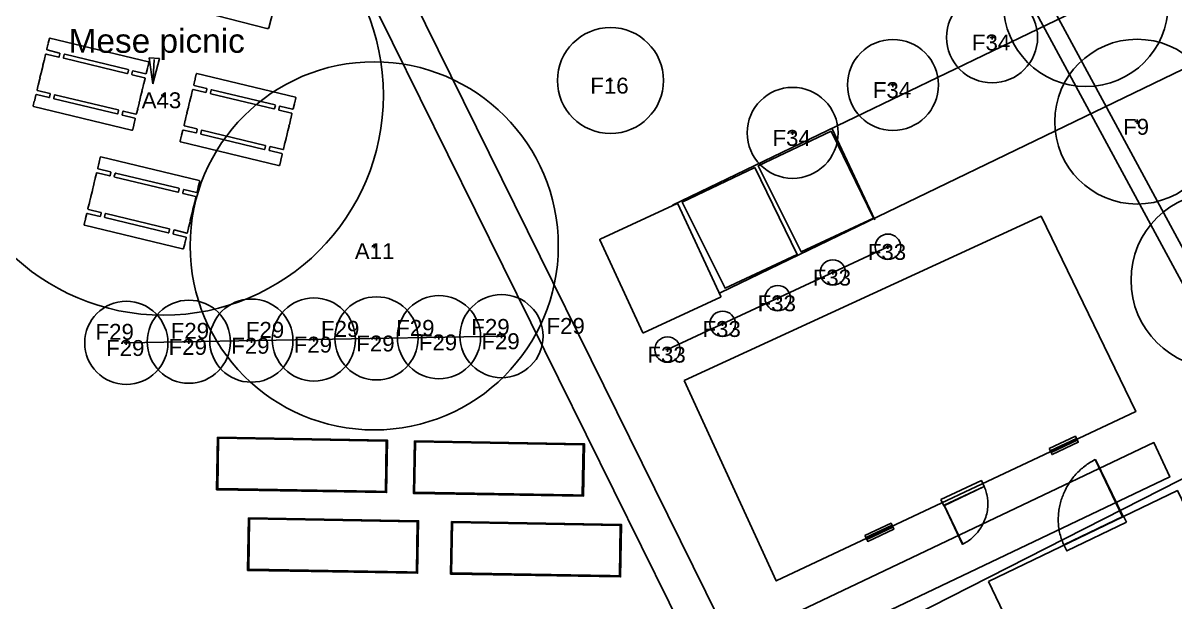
# Model space of a CAD drawing. Header units: millimetres. Extents: x 0 to 135, y -17 to 120.
# Drawn here: x 68.67 to 96.12, y 52.82 to 66.62 of the extents above; entities that cross this region are included whole.
import ezdxf

# ---------------------------------------------------------------- set-up
doc = ezdxf.new("R2010")
doc.units = ezdxf.units.MM
for name, color, linetype in [('Accessory', 7, 'Continuous'), ('Door', 7, 'Continuous'), ('Edging', 7, 'Continuous'), ('Extrusion', 7, 'Continuous'), ('Fence', 7, 'Continuous'), ('House', 7, 'Continuous'), ('Label', 7, 'Continuous'), ('Path', 7, 'Continuous'), ('Plan View', 7, 'Continuous'), ('Plant', 7, 'Continuous'), ('Plant Row', 7, 'Continuous'), ('Region', 7, 'Continuous'), ('Sprinkler Line', 7, 'Continuous'), ('Window', 7, 'Continuous')]:
    doc.layers.add(name, color=color, linetype=linetype)
picture_1 = doc.add_image_def('image1.jpg', size_in_pixel=(8192, 8192))

# ---------------------------------------------------------------- blocks, each defined once
blk = doc.blocks.new('1')
at = {"flags": 1}
for tag in ['Export Name', 'Export Layer']:
    blk.add_attdef(tag, (0, 0), '', height=0.0254, dxfattribs=at)
at = {"layer": 'Plan View'}
image = blk.add_image(picture_1, insert=(0, 0), size_in_units=(120, 120), dxfattribs=dict(at, fade=50))
image.dxf.flags = 7
blk = doc.blocks.new('7')
at = {"layer": 'Path'}
blk.add_lwpolyline([(85.845, 49.147), (84.746, 51.449), (95.614, 56.619), (95.991, 55.802), (85.951, 51.014), (86.658, 49.535)], close=True, dxfattribs=at)
at = {"flags": 1}
for tag in ['Export Name', 'Export Layer']:
    blk.add_attdef(tag, (0, 0), '', height=0.0254, dxfattribs=at)
blk = doc.blocks.new('8')
at = {"layer": 'Path'}
blk.add_lwpolyline([(84.722, 51.474), (76.816, 67.495), (77.648, 67.837), (85.554, 51.816)], close=True, dxfattribs=at)
at = {"flags": 1}
for tag in ['Export Name', 'Export Layer']:
    blk.add_attdef(tag, (0, 0), '', height=0.0254, dxfattribs=at)
blk = doc.blocks.new('14')
at = {"layer": 'Region'}
blk.add_lwpolyline([(86.11, 63.177), (87.119, 61.103), (85.398, 60.299), (84.376, 62.354)], close=True, dxfattribs=at)
at = {"flags": 1}
for tag in ['Export Name', 'Export Layer']:
    blk.add_attdef(tag, (0, 0), '', height=0.0254, dxfattribs=at)
blk = doc.blocks.new('15')
at = {"layer": 'Region'}
blk.add_lwpolyline([(87.922, 64.043), (88.931, 61.969), (87.21, 61.164), (86.187, 63.22)], close=True, dxfattribs=at)
at = {"flags": 1}
for tag in ['Export Name', 'Export Layer']:
    blk.add_attdef(tag, (0, 0), '', height=0.0254, dxfattribs=at)
blk = doc.blocks.new('35')
at = {"layer": 'House'}
blk.add_lwpolyline([(91.67, 53.313), (96.175, 55.477), (97.691, 52.323), (93.185, 50.158)], close=True, dxfattribs=at)
at = {"flags": 1}
for tag in ['Export Name', 'Export Layer']:
    blk.add_attdef(tag, (0, 0), '', height=0.0254, dxfattribs=at)
blk = doc.blocks.new('48')
at = {"layer": 'House'}
blk.add_lwpolyline([(84.423, 58.098), (92.925, 62.013), (95.182, 57.36), (86.618, 53.323)], close=True, dxfattribs=at)
at = {"flags": 1}
for tag in ['Export Name', 'Export Layer']:
    blk.add_attdef(tag, (0, 0), '', height=0.0254, dxfattribs=at)
blk = doc.blocks.new('52')
at = {"layer": 'Door'}
for points in [[(94.87, 54.849), (94.214, 56.214), (94.182, 56.198), (94.15, 56.18), (94.118, 56.162), (94.087, 56.143), (94.057, 56.123), (94.027, 56.103), (93.997, 56.082), (93.968, 56.06), (93.94, 56.038), (93.912, 56.014), (93.885, 55.991), (93.858, 55.967), (93.832, 55.942), (93.806, 55.916), (93.781, 55.89), (93.757, 55.864), (93.733, 55.837), (93.71, 55.809), (93.687, 55.781), (93.665, 55.753), (93.644, 55.724), (93.623, 55.694), (93.597, 55.654), (93.577, 55.624), (93.559, 55.593), (93.541, 55.562), (93.524, 55.53), (93.507, 55.498), (93.492, 55.466), (93.477, 55.434), (93.462, 55.401), (93.449, 55.367), (93.432, 55.323), (93.42, 55.289), (93.409, 55.255), (93.398, 55.221), (93.389, 55.186), (93.38, 55.152), (93.372, 55.117), (93.364, 55.082), (93.358, 55.047), (93.352, 55.011), (93.347, 54.976), (93.343, 54.941), (93.34, 54.905), (93.338, 54.869), (93.336, 54.834), (93.335, 54.798), (93.335, 54.762), (93.336, 54.727), (93.338, 54.691), (93.341, 54.655), (93.345, 54.619), (93.349, 54.584), (93.355, 54.548), (93.361, 54.513), (93.369, 54.478), (93.377, 54.442), (93.386, 54.407), (93.396, 54.372), (93.407, 54.337), (93.42, 54.303), (93.433, 54.268), (93.447, 54.234), (93.462, 54.2), (93.472, 54.178)], [(94.959, 54.72), (94.89, 54.863), (93.471, 54.181), (93.54, 54.037)]]:
    blk.add_lwpolyline(points, close=True, dxfattribs=at)
for points in [[(94.214, 56.214), (94.182, 56.198), (94.15, 56.18), (94.118, 56.162), (94.087, 56.143), (94.057, 56.123), (94.027, 56.103), (93.997, 56.082), (93.968, 56.06), (93.94, 56.038), (93.912, 56.014), (93.885, 55.991), (93.858, 55.967), (93.832, 55.942), (93.806, 55.916), (93.781, 55.89), (93.757, 55.864), (93.733, 55.837), (93.71, 55.809), (93.687, 55.781), (93.665, 55.753), (93.644, 55.724), (93.623, 55.694), (93.597, 55.654), (93.577, 55.624), (93.559, 55.593), (93.541, 55.562), (93.524, 55.53), (93.507, 55.498), (93.492, 55.466), (93.477, 55.434), (93.462, 55.401), (93.449, 55.367), (93.432, 55.323), (93.42, 55.289), (93.409, 55.255), (93.398, 55.221), (93.389, 55.186), (93.38, 55.152), (93.372, 55.117), (93.364, 55.082), (93.358, 55.047), (93.352, 55.011), (93.347, 54.976), (93.343, 54.941), (93.34, 54.905), (93.338, 54.869), (93.336, 54.834), (93.335, 54.798), (93.335, 54.762), (93.336, 54.727), (93.338, 54.691), (93.341, 54.655), (93.345, 54.619), (93.349, 54.584), (93.355, 54.548), (93.361, 54.513), (93.369, 54.478), (93.377, 54.442), (93.386, 54.407), (93.396, 54.372), (93.407, 54.337), (93.42, 54.303), (93.433, 54.268), (93.447, 54.234), (93.462, 54.2), (93.472, 54.178)], [(94.225, 56.22), (94.881, 54.855)]]:
    blk.add_lwpolyline(points, dxfattribs=at)
at = {"flags": 1}
for tag in ['Export Name', 'Export Layer']:
    blk.add_attdef(tag, (0, 0), '', height=0.0254, dxfattribs=at)
blk = doc.blocks.new('58')
at = {"layer": 'Window'}
for points in [[(93.123, 56.478), (93.19, 56.334), (93.811, 56.627), (93.743, 56.77)], [(93.147, 56.426), (93.166, 56.385), (93.786, 56.678), (93.767, 56.719)]]:
    blk.add_lwpolyline(points, close=True, dxfattribs=at)
at = {"flags": 1}
for tag in ['Export Name', 'Export Layer']:
    blk.add_attdef(tag, (0, 0), '', height=0.0254, dxfattribs=at)
blk = doc.blocks.new('59')
at = {"layer": 'Window'}
for points in [[(88.73, 54.407), (88.798, 54.263), (89.418, 54.556), (89.351, 54.699)], [(88.755, 54.355), (88.774, 54.314), (89.394, 54.607), (89.375, 54.648)]]:
    blk.add_lwpolyline(points, close=True, dxfattribs=at)
at = {"flags": 1}
for tag in ['Export Name', 'Export Layer']:
    blk.add_attdef(tag, (0, 0), '', height=0.0254, dxfattribs=at)
blk = doc.blocks.new('60')
at = {"layer": 'Door'}
for points in [[(90.54, 55.26), (90.608, 55.116), (91.572, 55.571), (91.505, 55.715)], [(90.621, 55.126), (91.059, 54.198), (91.088, 54.213), (91.117, 54.229), (91.145, 54.246), (91.172, 54.264), (91.199, 54.282), (91.226, 54.302), (91.251, 54.322), (91.283, 54.348), (91.307, 54.37), (91.336, 54.398), (91.364, 54.427), (91.392, 54.458), (91.418, 54.489), (91.442, 54.521), (91.466, 54.554), (91.488, 54.588), (91.509, 54.623), (91.529, 54.658), (91.548, 54.694), (91.565, 54.731), (91.581, 54.768), (91.596, 54.806), (91.609, 54.844), (91.621, 54.883), (91.631, 54.922), (91.64, 54.961), (91.647, 55.001), (91.653, 55.041), (91.657, 55.081), (91.659, 55.113), (91.661, 55.153), (91.661, 55.186), (91.66, 55.218), (91.658, 55.25), (91.654, 55.282), (91.65, 55.315), (91.645, 55.347), (91.638, 55.379), (91.63, 55.41), (91.622, 55.442), (91.612, 55.474), (91.6, 55.505), (91.588, 55.536), (91.575, 55.567), (91.571, 55.574)]]:
    blk.add_lwpolyline(points, close=True, dxfattribs=at)
for points in [[(91.059, 54.198), (91.088, 54.213), (91.117, 54.229), (91.145, 54.246), (91.172, 54.264), (91.199, 54.282), (91.226, 54.302), (91.251, 54.322), (91.283, 54.348), (91.307, 54.37), (91.336, 54.398), (91.364, 54.427), (91.392, 54.458), (91.418, 54.489), (91.442, 54.521), (91.466, 54.554), (91.488, 54.588), (91.509, 54.623), (91.529, 54.658), (91.548, 54.694), (91.565, 54.731), (91.581, 54.768), (91.596, 54.806), (91.609, 54.844), (91.621, 54.883), (91.631, 54.922), (91.64, 54.961), (91.647, 55.001), (91.653, 55.041), (91.657, 55.081), (91.659, 55.113), (91.661, 55.153), (91.661, 55.186), (91.66, 55.218), (91.658, 55.25), (91.654, 55.282), (91.65, 55.315), (91.645, 55.347), (91.638, 55.379), (91.63, 55.41), (91.622, 55.442), (91.612, 55.474), (91.6, 55.505), (91.588, 55.536), (91.575, 55.567), (91.571, 55.574)], [(91.051, 54.195), (90.614, 55.123)]]:
    blk.add_lwpolyline(points, dxfattribs=at)
at = {"flags": 1}
for tag in ['Export Name', 'Export Layer']:
    blk.add_attdef(tag, (0, 0), '', height=0.0254, dxfattribs=at)
blk = doc.blocks.new('65')
at = {"layer": 'Fence'}
blk.add_lwpolyline([(87.943, 64.113), (88.962, 61.931)], dxfattribs=at)
at = {"flags": 1}
for tag in ['Export Name', 'Export Layer']:
    blk.add_attdef(tag, (0, 0), '', height=0.0254, dxfattribs=at)
blk = doc.blocks.new('66')
at = {"layer": 'Fence'}
blk.add_lwpolyline([(84.144, 62.277), (96.114, 68.058)], dxfattribs=at)
at = {"flags": 1}
for tag in ['Export Name', 'Export Layer']:
    blk.add_attdef(tag, (0, 0), '', height=0.0254, dxfattribs=at)
blk = doc.blocks.new('67')
at = {"layer": 'Fence'}
blk.add_lwpolyline([(85.28, 60.189), (97.25, 65.97)], dxfattribs=at)
at = {"flags": 1}
for tag in ['Export Name', 'Export Layer']:
    blk.add_attdef(tag, (0, 0), '', height=0.0254, dxfattribs=at)
blk = doc.blocks.new('120')
at = {"layer": 'Plant'}
for points in [[(86.956, 64.002), (87.058, 64.002)], [(87.007, 63.951), (87.007, 64.053)]]:
    blk.add_lwpolyline(points, dxfattribs=at)
blk.add_circle((87.007, 64.002), 1.084, dxfattribs=at)
at = {"flags": 1}
for tag in ['Export Name', 'Export Layer']:
    blk.add_attdef(tag, (0, 0), '', height=0.0254, dxfattribs=at)
blk = doc.blocks.new('121')
at = {"layer": 'Plant'}
for points in [[(89.347, 65.143), (89.449, 65.143)], [(89.398, 65.093), (89.398, 65.194)]]:
    blk.add_lwpolyline(points, dxfattribs=at)
blk.add_circle((89.398, 65.143), 1.084, dxfattribs=at)
at = {"flags": 1}
for tag in ['Export Name', 'Export Layer']:
    blk.add_attdef(tag, (0, 0), '', height=0.0254, dxfattribs=at)
blk = doc.blocks.new('122')
at = {"layer": 'Plant'}
for points in [[(91.708, 66.278), (91.81, 66.278)], [(91.759, 66.227), (91.759, 66.328)]]:
    blk.add_lwpolyline(points, dxfattribs=at)
blk.add_circle((91.759, 66.278), 1.084, dxfattribs=at)
at = {"flags": 1}
for tag in ['Export Name', 'Export Layer']:
    blk.add_attdef(tag, (0, 0), '', height=0.0254, dxfattribs=at)
blk = doc.blocks.new('123')
at = {"layer": 'Plant'}
for points in [[(95.163, 64.269), (95.265, 64.269)], [(95.214, 64.218), (95.214, 64.319)]]:
    blk.add_lwpolyline(points, dxfattribs=at)
blk.add_circle((95.214, 64.269), 1.963, dxfattribs=at)
at = {"flags": 1}
for tag in ['Export Name', 'Export Layer']:
    blk.add_attdef(tag, (0, 0), '', height=0.0254, dxfattribs=at)
blk = doc.blocks.new('124')
at = {"layer": 'Plant'}
for points in [[(97.118, 60.49), (97.22, 60.49)], [(97.169, 60.44), (97.169, 60.541)]]:
    blk.add_lwpolyline(points, dxfattribs=at)
blk.add_circle((97.169, 60.49), 2.1, dxfattribs=at)
at = {"flags": 1}
for tag in ['Export Name', 'Export Layer']:
    blk.add_attdef(tag, (0, 0), '', height=0.0254, dxfattribs=at)
blk = doc.blocks.new('126')
at = {"layer": 'Plant'}
for points in [[(93.944, 67.068), (94.045, 67.068)], [(93.995, 67.018), (93.995, 67.119)]]:
    blk.add_lwpolyline(points, dxfattribs=at)
blk.add_circle((93.995, 67.068), 1.963, dxfattribs=at)
at = {"flags": 1}
for tag in ['Export Name', 'Export Layer']:
    blk.add_attdef(tag, (0, 0), '', height=0.0254, dxfattribs=at)
blk = doc.blocks.new('145')
at = {"layer": 'Accessory'}
for points in [[(72.471, 61.237), (72.483, 61.234), (72.488, 61.235), (72.492, 61.237), (72.494, 61.239), (72.498, 61.248), (72.523, 61.356), (72.523, 61.364), (72.522, 61.373), (72.522, 61.376), (72.524, 61.379), (72.529, 61.384), (72.532, 61.393), (72.558, 61.501), (72.558, 61.506), (72.556, 61.513), (72.554, 61.516), (72.548, 61.519), (72.253, 61.591), (72.25, 61.592), (72.247, 61.595), (72.246, 61.597), (72.245, 61.603), (72.262, 61.677), (72.264, 61.682), (72.267, 61.685), (72.27, 61.687), (72.272, 61.687), (72.573, 61.615), (72.579, 61.615), (72.583, 61.617), (72.586, 61.62), (72.589, 61.629), (72.615, 61.736), (72.615, 61.745), (72.613, 61.754), (72.613, 61.756), (72.615, 61.759), (72.62, 61.765), (72.623, 61.771), (72.65, 61.881), (72.65, 61.89), (72.648, 61.898), (72.648, 61.901), (72.65, 61.905), (72.656, 61.913), (72.685, 62.029), (72.685, 62.037), (72.683, 62.046), (72.684, 62.049), (72.691, 62.057), (72.693, 62.063), (72.72, 62.174), (72.72, 62.182), (72.718, 62.191), (72.718, 62.194), (72.72, 62.196), (72.725, 62.202), (72.728, 62.208), (72.755, 62.321), (72.755, 62.33), (72.754, 62.338), (72.754, 62.341), (72.761, 62.35), (72.79, 62.466), (72.79, 62.472), (72.789, 62.478), (72.786, 62.481), (72.781, 62.484), (72.485, 62.555), (72.481, 62.557), (72.478, 62.56), (72.477, 62.564), (72.477, 62.574), (72.494, 62.643), (72.497, 62.648), (72.5, 62.651), (72.502, 62.652), (72.806, 62.58), (72.809, 62.58), (72.812, 62.581), (72.815, 62.583), (72.818, 62.586), (72.847, 62.702), (72.847, 62.711), (72.845, 62.719), (72.845, 62.722), (72.852, 62.73), (72.855, 62.736), (72.881, 62.847), (72.882, 62.853), (72.88, 62.859), (72.877, 62.862), (72.872, 62.865), (70.526, 63.428), (70.52, 63.428), (70.517, 63.426), (70.514, 63.423), (70.511, 63.415), (70.485, 63.307), (70.485, 63.298), (70.487, 63.29), (70.486, 63.286), (70.485, 63.284), (70.48, 63.278), (70.477, 63.273), (70.45, 63.162), (70.45, 63.156), (70.451, 63.151), (70.453, 63.148), (70.458, 63.145), (70.753, 63.073), (70.759, 63.071), (70.762, 63.068), (70.764, 63.063), (70.763, 63.054), (70.747, 62.986), (70.744, 62.98), (70.741, 62.977), (70.739, 62.976), (70.736, 62.976), (70.435, 63.047), (70.429, 63.047), (70.426, 63.046), (70.423, 63.043), (70.42, 63.037), (70.394, 62.926), (70.394, 62.918), (70.395, 62.909), (70.395, 62.906), (70.394, 62.904), (70.389, 62.898), (70.386, 62.892), (70.359, 62.782), (70.359, 62.773), (70.36, 62.762), (70.359, 62.759), (70.352, 62.75), (70.324, 62.634), (70.324, 62.625), (70.325, 62.617), (70.324, 62.613), (70.323, 62.611), (70.318, 62.605), (70.315, 62.6), (70.289, 62.489), (70.288, 62.48), (70.29, 62.472), (70.29, 62.469), (70.289, 62.466), (70.284, 62.461), (70.281, 62.455), (70.253, 62.341), (70.254, 62.333), (70.255, 62.324), (70.254, 62.321), (70.248, 62.313), (70.218, 62.196), (70.218, 62.191), (70.22, 62.185), (70.222, 62.182), (70.228, 62.179), (70.523, 62.107), (70.527, 62.106), (70.53, 62.103), (70.532, 62.097), (70.531, 62.089), (70.515, 62.019), (70.512, 62.014), (70.509, 62.012), (70.506, 62.011), (70.202, 62.082), (70.199, 62.082), (70.196, 62.082), (70.193, 62.08), (70.191, 62.077), (70.162, 61.961), (70.162, 61.952), (70.164, 61.944), (70.163, 61.941), (70.157, 61.932), (70.153, 61.924), (70.127, 61.816), (70.127, 61.81), (70.128, 61.804), (70.131, 61.8), (70.134, 61.799)], [(72.36, 62.585), (70.855, 62.947), (70.85, 62.95), (70.848, 62.952), (70.846, 62.958), (70.847, 62.966), (70.864, 63.034), (70.867, 63.04), (70.87, 63.042), (70.872, 63.043), (70.878, 63.043), (72.386, 62.68), (72.389, 62.679), (72.392, 62.676), (72.393, 62.674), (72.394, 62.668), (72.377, 62.594), (72.374, 62.588), (72.371, 62.586), (72.369, 62.585), (72.363, 62.585)], [(72.13, 61.62), (70.622, 61.982), (70.62, 61.984), (70.617, 61.986), (70.615, 61.989), (70.615, 61.995), (70.632, 62.069), (70.635, 62.074), (70.637, 62.077), (70.639, 62.078), (70.642, 62.078), (72.153, 61.716), (72.159, 61.713), (72.162, 61.708), (72.162, 61.702), (72.145, 61.628), (72.142, 61.623), (72.139, 61.62), (72.136, 61.619)]]:
    blk.add_lwpolyline(points, close=True, dxfattribs=at)
at = {"flags": 1}
for tag in ['Export Name', 'Export Layer']:
    blk.add_attdef(tag, (0, 0), '', height=0.0254, dxfattribs=at)
blk = doc.blocks.new('146')
at = {"layer": 'Accessory'}
for points in [[(71.259, 64.069), (71.27, 64.066), (71.276, 64.067), (71.28, 64.069), (71.282, 64.071), (71.286, 64.08), (71.311, 64.188), (71.311, 64.196), (71.309, 64.205), (71.31, 64.208), (71.312, 64.211), (71.316, 64.216), (71.32, 64.225), (71.346, 64.333), (71.346, 64.338), (71.344, 64.345), (71.341, 64.348), (71.336, 64.351), (71.04, 64.423), (71.037, 64.424), (71.035, 64.427), (71.033, 64.429), (71.032, 64.435), (71.049, 64.509), (71.052, 64.514), (71.055, 64.517), (71.057, 64.519), (71.06, 64.519), (71.361, 64.447), (71.367, 64.447), (71.371, 64.449), (71.373, 64.452), (71.377, 64.461), (71.403, 64.568), (71.403, 64.577), (71.401, 64.586), (71.401, 64.588), (71.403, 64.591), (71.408, 64.597), (71.411, 64.603), (71.437, 64.713), (71.438, 64.722), (71.436, 64.73), (71.436, 64.733), (71.438, 64.737), (71.444, 64.744), (71.473, 64.861), (71.473, 64.869), (71.471, 64.878), (71.472, 64.881), (71.478, 64.889), (71.481, 64.895), (71.508, 65.006), (71.508, 65.014), (71.506, 65.023), (71.506, 65.026), (71.507, 65.028), (71.512, 65.034), (71.516, 65.04), (71.543, 65.153), (71.543, 65.162), (71.541, 65.17), (71.542, 65.173), (71.549, 65.182), (71.578, 65.298), (71.578, 65.304), (71.577, 65.31), (71.574, 65.313), (71.568, 65.316), (71.273, 65.387), (71.269, 65.389), (71.266, 65.392), (71.265, 65.396), (71.265, 65.406), (71.282, 65.475), (71.285, 65.48), (71.288, 65.483), (71.29, 65.484), (71.594, 65.412), (71.597, 65.412), (71.6, 65.413), (71.603, 65.415), (71.605, 65.418), (71.634, 65.534), (71.634, 65.543), (71.633, 65.551), (71.633, 65.554), (71.64, 65.562), (71.643, 65.568), (71.669, 65.679), (71.669, 65.684), (71.668, 65.691), (71.665, 65.694), (71.659, 65.697), (69.314, 66.26), (69.308, 66.26), (69.305, 66.258), (69.302, 66.255), (69.299, 66.247), (69.273, 66.139), (69.273, 66.13), (69.275, 66.122), (69.274, 66.118), (69.273, 66.116), (69.268, 66.11), (69.265, 66.105), (69.238, 65.994), (69.238, 65.988), (69.239, 65.983), (69.241, 65.98), (69.245, 65.977), (69.541, 65.905), (69.547, 65.903), (69.549, 65.9), (69.551, 65.895), (69.551, 65.886), (69.535, 65.818), (69.532, 65.812), (69.529, 65.809), (69.527, 65.808), (69.524, 65.808), (69.223, 65.879), (69.217, 65.879), (69.214, 65.878), (69.211, 65.875), (69.208, 65.869), (69.182, 65.758), (69.181, 65.75), (69.183, 65.741), (69.183, 65.738), (69.181, 65.736), (69.176, 65.73), (69.174, 65.724), (69.147, 65.613), (69.146, 65.605), (69.148, 65.594), (69.147, 65.591), (69.14, 65.582), (69.111, 65.466), (69.111, 65.457), (69.113, 65.449), (69.112, 65.445), (69.111, 65.443), (69.106, 65.437), (69.103, 65.432), (69.076, 65.321), (69.076, 65.312), (69.078, 65.304), (69.078, 65.301), (69.077, 65.298), (69.072, 65.293), (69.069, 65.287), (69.041, 65.173), (69.041, 65.165), (69.043, 65.156), (69.042, 65.153), (69.035, 65.145), (69.006, 65.028), (69.006, 65.023), (69.007, 65.017), (69.01, 65.014), (69.015, 65.011), (69.311, 64.939), (69.315, 64.938), (69.318, 64.935), (69.32, 64.929), (69.319, 64.921), (69.302, 64.851), (69.299, 64.846), (69.297, 64.844), (69.294, 64.843), (68.99, 64.914), (68.987, 64.914), (68.984, 64.914), (68.981, 64.912), (68.979, 64.909), (68.95, 64.793), (68.95, 64.784), (68.951, 64.776), (68.951, 64.773), (68.944, 64.764), (68.941, 64.756), (68.915, 64.648), (68.914, 64.642), (68.916, 64.636), (68.919, 64.632), (68.922, 64.631)], [(71.148, 65.417), (69.643, 65.779), (69.637, 65.782), (69.636, 65.784), (69.634, 65.79), (69.635, 65.798), (69.652, 65.866), (69.655, 65.872), (69.657, 65.874), (69.66, 65.875), (69.666, 65.875), (71.174, 65.512), (71.177, 65.511), (71.179, 65.508), (71.181, 65.506), (71.182, 65.5), (71.165, 65.426), (71.162, 65.42), (71.159, 65.418), (71.157, 65.417), (71.151, 65.417)], [(70.918, 64.452), (69.41, 64.814), (69.407, 64.816), (69.404, 64.818), (69.403, 64.821), (69.402, 64.827), (69.42, 64.901), (69.422, 64.906), (69.424, 64.909), (69.427, 64.91), (69.43, 64.91), (70.941, 64.548), (70.947, 64.545), (70.949, 64.54), (70.95, 64.534), (70.932, 64.46), (70.93, 64.455), (70.927, 64.452), (70.924, 64.451)]]:
    blk.add_lwpolyline(points, close=True, dxfattribs=at)
at = {"flags": 1}
for tag in ['Export Name', 'Export Layer']:
    blk.add_attdef(tag, (0, 0), '', height=0.0254, dxfattribs=at)
blk = doc.blocks.new('147')
at = {"layer": 'Accessory'}
for points in [[(74.76, 63.224), (74.772, 63.222), (74.777, 63.222), (74.781, 63.224), (74.783, 63.227), (74.787, 63.236), (74.812, 63.344), (74.812, 63.352), (74.811, 63.361), (74.811, 63.364), (74.813, 63.366), (74.818, 63.372), (74.821, 63.381), (74.847, 63.489), (74.847, 63.494), (74.845, 63.501), (74.843, 63.504), (74.837, 63.507), (74.542, 63.578), (74.539, 63.58), (74.536, 63.583), (74.535, 63.585), (74.534, 63.591), (74.551, 63.665), (74.553, 63.67), (74.556, 63.673), (74.559, 63.674), (74.561, 63.675), (74.862, 63.603), (74.868, 63.603), (74.872, 63.605), (74.875, 63.608), (74.878, 63.616), (74.904, 63.724), (74.904, 63.733), (74.902, 63.742), (74.902, 63.744), (74.904, 63.747), (74.909, 63.753), (74.912, 63.758), (74.939, 63.869), (74.939, 63.878), (74.938, 63.886), (74.937, 63.889), (74.939, 63.892), (74.945, 63.9), (74.974, 64.017), (74.974, 64.025), (74.972, 64.034), (74.973, 64.037), (74.98, 64.045), (74.982, 64.051), (75.009, 64.162), (75.009, 64.17), (75.007, 64.179), (75.007, 64.182), (75.009, 64.184), (75.014, 64.19), (75.017, 64.196), (75.044, 64.309), (75.044, 64.318), (75.043, 64.326), (75.043, 64.329), (75.05, 64.338), (75.079, 64.454), (75.079, 64.46), (75.078, 64.466), (75.075, 64.469), (75.07, 64.472), (74.774, 64.543), (74.77, 64.545), (74.768, 64.548), (74.766, 64.552), (74.766, 64.562), (74.783, 64.631), (74.786, 64.636), (74.789, 64.639), (74.791, 64.639), (75.095, 64.568), (75.098, 64.568), (75.101, 64.569), (75.104, 64.571), (75.107, 64.573), (75.136, 64.69), (75.136, 64.698), (75.134, 64.707), (75.135, 64.71), (75.141, 64.718), (75.144, 64.724), (75.17, 64.835), (75.171, 64.84), (75.169, 64.846), (75.166, 64.85), (75.161, 64.853), (72.815, 65.416), (72.809, 65.416), (72.806, 65.414), (72.803, 65.411), (72.8, 65.403), (72.774, 65.295), (72.774, 65.286), (72.776, 65.278), (72.775, 65.274), (72.774, 65.272), (72.769, 65.266), (72.766, 65.261), (72.739, 65.15), (72.739, 65.144), (72.74, 65.139), (72.742, 65.136), (72.747, 65.132), (73.042, 65.061), (73.048, 65.058), (73.051, 65.056), (73.053, 65.051), (73.052, 65.042), (73.036, 64.974), (73.033, 64.968), (73.03, 64.965), (73.028, 64.964), (73.025, 64.964), (72.724, 65.035), (72.718, 65.035), (72.715, 65.033), (72.712, 65.031), (72.709, 65.025), (72.683, 64.914), (72.683, 64.906), (72.684, 64.897), (72.684, 64.894), (72.683, 64.891), (72.678, 64.886), (72.675, 64.88), (72.648, 64.769), (72.648, 64.761), (72.649, 64.75), (72.648, 64.747), (72.641, 64.738), (72.613, 64.622), (72.613, 64.613), (72.614, 64.605), (72.613, 64.601), (72.612, 64.599), (72.607, 64.593), (72.604, 64.588), (72.578, 64.477), (72.577, 64.468), (72.579, 64.46), (72.579, 64.457), (72.578, 64.454), (72.573, 64.448), (72.57, 64.443), (72.542, 64.329), (72.543, 64.321), (72.544, 64.312), (72.543, 64.309), (72.537, 64.301), (72.507, 64.184), (72.507, 64.179), (72.509, 64.173), (72.511, 64.17), (72.517, 64.167), (72.812, 64.095), (72.816, 64.093), (72.819, 64.091), (72.821, 64.085), (72.82, 64.076), (72.804, 64.007), (72.801, 64.002), (72.798, 64), (72.795, 63.999), (72.491, 64.07), (72.488, 64.07), (72.485, 64.07), (72.482, 64.068), (72.48, 64.065), (72.451, 63.949), (72.451, 63.94), (72.453, 63.932), (72.452, 63.929), (72.446, 63.92), (72.442, 63.912), (72.416, 63.804), (72.416, 63.798), (72.417, 63.792), (72.42, 63.788), (72.423, 63.787)], [(74.649, 64.573), (73.144, 64.935), (73.139, 64.938), (73.137, 64.94), (73.136, 64.945), (73.136, 64.954), (73.153, 65.022), (73.156, 65.028), (73.159, 65.03), (73.161, 65.031), (73.167, 65.031), (74.675, 64.668), (74.678, 64.667), (74.681, 64.664), (74.682, 64.661), (74.683, 64.656), (74.666, 64.582), (74.663, 64.576), (74.66, 64.573), (74.658, 64.573), (74.652, 64.572)], [(74.419, 63.608), (72.911, 63.97), (72.909, 63.971), (72.906, 63.974), (72.904, 63.977), (72.904, 63.983), (72.921, 64.057), (72.924, 64.062), (72.926, 64.064), (72.929, 64.066), (72.931, 64.066), (74.442, 63.704), (74.448, 63.701), (74.451, 63.696), (74.451, 63.69), (74.434, 63.616), (74.431, 63.611), (74.428, 63.608), (74.425, 63.607)]]:
    blk.add_lwpolyline(points, close=True, dxfattribs=at)
at = {"flags": 1}
for tag in ['Export Name', 'Export Layer']:
    blk.add_attdef(tag, (0, 0), '', height=0.0254, dxfattribs=at)
blk = doc.blocks.new('148')
at = {"layer": 'Plant'}
for points in [[(76.988, 61.308), (77.089, 61.308)], [(77.039, 61.257), (77.039, 61.359)]]:
    blk.add_lwpolyline(points, dxfattribs=at)
blk.add_circle((77.039, 61.308), 4.386, dxfattribs=at)
at = {"flags": 1}
for tag in ['Export Name', 'Export Layer']:
    blk.add_attdef(tag, (0, 0), '', height=0.0254, dxfattribs=at)
blk = doc.blocks.new('150')
at = {"layer": 'Plant'}
for points in [[(82.616, 65.249), (82.718, 65.249)], [(82.667, 65.198), (82.667, 65.3)]]:
    blk.add_lwpolyline(points, dxfattribs=at)
blk.add_circle((82.667, 65.249), 1.262, dxfattribs=at)
at = {"flags": 1}
for tag in ['Export Name', 'Export Layer']:
    blk.add_attdef(tag, (0, 0), '', height=0.0254, dxfattribs=at)
blk = doc.blocks.new('179')
at = {"layer": 'Accessory'}
blk.add_lwpolyline([(74.481, 66.493), (74.504, 66.488), (74.51, 66.488), (74.516, 66.489), (74.522, 66.493), (74.529, 66.505), (75.265, 69.355), (75.266, 69.367), (75.264, 69.378), (75.261, 69.384), (75.252, 69.391), (70.453, 70.629), (70.447, 70.63), (70.441, 70.628), (70.435, 70.625), (70.428, 70.614), (69.692, 67.763), (69.691, 67.746), (69.695, 67.734), (69.701, 67.729), (69.717, 67.722)], close=True, dxfattribs=at)
at = {"flags": 1}
for tag in ['Export Name', 'Export Layer']:
    blk.add_attdef(tag, (0, 0), '', height=0.0254, dxfattribs=at)
blk = doc.blocks.new('202')
at = {"layer": 'Accessory'}
blk.add_lwpolyline([(83.442, 59.233), (83.445, 59.233), (83.455, 59.235), (85.288, 60.084), (85.293, 60.087), (85.295, 60.09), (85.297, 60.094), (85.297, 60.1), (84.273, 62.314), (84.269, 62.318), (84.266, 62.319), (84.263, 62.32), (84.256, 62.319), (82.42, 61.469), (82.416, 61.466), (82.413, 61.462), (82.412, 61.459), (82.412, 61.453), (83.435, 59.239), (83.439, 59.235)], close=True, dxfattribs=at)
at = {"flags": 1}
for tag in ['Export Name', 'Export Layer']:
    blk.add_attdef(tag, (0, 0), '', height=0.0254, dxfattribs=at)
blk = doc.blocks.new('223')
at = {"layer": 'Plant'}
for points in [[(71.964, 64.901), (72.066, 64.901)], [(72.015, 64.85), (72.015, 64.951)]]:
    blk.add_lwpolyline(points, dxfattribs=at)
blk.add_circle((72.015, 64.901), 5.244, dxfattribs=at)
at = {"flags": 1}
for tag in ['Export Name', 'Export Layer']:
    blk.add_attdef(tag, (0, 0), '', height=0.0254, dxfattribs=at)
blk = doc.blocks.new('319')
at = {"layer": 'Sprinkler Line'}
blk.add_lwpolyline([(98.056, 56.657), (87.587, 51.321)], dxfattribs=at)
at = {"flags": 1}
for tag in ['Export Name', 'Export Layer']:
    blk.add_attdef(tag, (0, 0), '', height=0.0254, dxfattribs=at)
blk = doc.blocks.new('330')
at = {"layer": 'Extrusion'}
blk.add_lwpolyline([(82.663, 53.45), (82.864, 53.447), (82.868, 53.447), (82.873, 53.45), (82.877, 53.454), (82.88, 53.462), (82.899, 54.627), (82.897, 54.636), (82.893, 54.641), (82.888, 54.644), (78.918, 54.712), (78.91, 54.709), (78.906, 54.704), (78.903, 54.698), (78.883, 53.532), (78.885, 53.523), (78.889, 53.518), (78.893, 53.515), (78.901, 53.514)], close=True, dxfattribs=at)
at = {"flags": 1}
for tag in ['Export Name', 'Export Layer']:
    blk.add_attdef(tag, (0, 0), '', height=0.0254, dxfattribs=at)
blk = doc.blocks.new('331')
at = {"layer": 'Edging'}
for points in [[(78.879, 54.738), (82.929, 54.668), (82.908, 53.418), (78.857, 53.487)], [(78.904, 54.712), (78.883, 53.512), (82.883, 53.444), (82.903, 54.644)]]:
    blk.add_lwpolyline(points, close=True, dxfattribs=at)
at = {"flags": 1}
for tag in ['Export Name', 'Export Layer']:
    blk.add_attdef(tag, (0, 0), '', height=0.0254, dxfattribs=at)
blk = doc.blocks.new('332')
at = {"layer": 'Edging'}
for points in [[(77.995, 56.661), (82.046, 56.592), (82.024, 55.341), (77.974, 55.41)], [(78.02, 56.635), (78, 55.435), (81.999, 55.367), (82.02, 56.567)]]:
    blk.add_lwpolyline(points, close=True, dxfattribs=at)
at = {"flags": 1}
for tag in ['Export Name', 'Export Layer']:
    blk.add_attdef(tag, (0, 0), '', height=0.0254, dxfattribs=at)
blk = doc.blocks.new('333')
at = {"layer": 'Extrusion'}
blk.add_lwpolyline([(81.779, 55.373), (81.981, 55.37), (81.985, 55.371), (81.99, 55.373), (81.994, 55.377), (81.996, 55.385), (82.016, 56.55), (82.014, 56.559), (82.01, 56.565), (82.005, 56.567), (78.035, 56.635), (78.026, 56.632), (78.022, 56.627), (78.02, 56.621), (77.999, 55.455), (78.001, 55.447), (78.006, 55.441), (78.01, 55.438), (78.018, 55.437)], close=True, dxfattribs=at)
at = {"flags": 1}
for tag in ['Export Name', 'Export Layer']:
    blk.add_attdef(tag, (0, 0), '', height=0.0254, dxfattribs=at)
blk = doc.blocks.new('334')
at = {"layer": 'Extrusion'}
blk.add_lwpolyline([(77.089, 55.46), (77.291, 55.457), (77.295, 55.458), (77.299, 55.46), (77.303, 55.465), (77.306, 55.473), (77.326, 56.638), (77.324, 56.647), (77.319, 56.652), (77.314, 56.655), (73.344, 56.723), (73.336, 56.72), (73.332, 56.715), (73.33, 56.708), (73.309, 55.543), (73.311, 55.534), (73.315, 55.528), (73.319, 55.526), (73.328, 55.525)], close=True, dxfattribs=at)
at = {"flags": 1}
for tag in ['Export Name', 'Export Layer']:
    blk.add_attdef(tag, (0, 0), '', height=0.0254, dxfattribs=at)
blk = doc.blocks.new('335')
at = {"layer": 'Edging'}
for points in [[(73.305, 56.748), (77.355, 56.679), (77.334, 55.429), (73.284, 55.498)], [(73.33, 56.723), (73.309, 55.523), (77.309, 55.454), (77.329, 56.654)]]:
    blk.add_lwpolyline(points, close=True, dxfattribs=at)
at = {"flags": 1}
for tag in ['Export Name', 'Export Layer']:
    blk.add_attdef(tag, (0, 0), '', height=0.0254, dxfattribs=at)
blk = doc.blocks.new('336')
at = {"layer": 'Edging'}
for points in [[(74.043, 54.826), (78.094, 54.757), (78.072, 53.506), (74.022, 53.575)], [(74.068, 54.8), (74.048, 53.6), (78.047, 53.532), (78.068, 54.732)]]:
    blk.add_lwpolyline(points, close=True, dxfattribs=at)
at = {"flags": 1}
for tag in ['Export Name', 'Export Layer']:
    blk.add_attdef(tag, (0, 0), '', height=0.0254, dxfattribs=at)
blk = doc.blocks.new('337')
at = {"layer": 'Extrusion'}
blk.add_lwpolyline([(77.827, 53.538), (78.029, 53.535), (78.033, 53.536), (78.038, 53.538), (78.042, 53.542), (78.045, 53.55), (78.064, 54.716), (78.062, 54.724), (78.058, 54.73), (78.053, 54.732), (74.083, 54.8), (74.074, 54.797), (74.07, 54.792), (74.068, 54.786), (74.048, 53.62), (74.049, 53.612), (74.054, 53.606), (74.058, 53.604), (74.066, 53.602)], close=True, dxfattribs=at)
at = {"flags": 1}
for tag in ['Export Name', 'Export Layer']:
    blk.add_attdef(tag, (0, 0), '', height=0.0254, dxfattribs=at)
blk = doc.blocks.new('354')
at = {"layer": 'Plant Row'}
for points in [[(80.072, 59.158), (71.132, 58.997)], [(71.132, 58.946), (71.132, 59.048)], [(72.571, 59.024), (72.673, 59.024)], [(72.622, 58.973), (72.622, 59.074)], [(74.061, 59.05), (74.163, 59.05)], [(74.112, 59), (74.112, 59.101)], [(75.551, 59.077), (75.653, 59.077)], [(75.602, 59.026), (75.602, 59.128)], [(77.041, 59.104), (77.143, 59.104)], [(77.092, 59.053), (77.092, 59.155)], [(78.531, 59.131), (78.633, 59.131)], [(78.582, 59.08), (78.582, 59.182)], [(80.021, 59.158), (80.123, 59.158)], [(80.072, 59.107), (80.072, 59.208)], [(71.081, 58.997), (71.183, 58.997)]]:
    blk.add_lwpolyline(points, dxfattribs=at)
for centre in [(78.582, 59.131), (80.072, 59.158), (71.132, 58.997), (72.622, 59.024), (74.112, 59.05), (75.602, 59.077), (77.092, 59.104)]:
    blk.add_circle(centre, 0.991, dxfattribs=at)
at = {"flags": 1}
for tag in ['Export Name', 'Export Layer']:
    blk.add_attdef(tag, (0, 0), '', height=0.0254, dxfattribs=at)
blk = doc.blocks.new('378')
at = {"layer": 'Sprinkler Line'}
blk.add_lwpolyline([(101.765, 47.627), (99.305, 52.851), (97.894, 58.318), (75.926, 98.931)], dxfattribs=at)
at = {"flags": 1}
for tag in ['Export Name', 'Export Layer']:
    blk.add_attdef(tag, (0, 0), '', height=0.0254, dxfattribs=at)
blk = doc.blocks.new('380')
at = {"layer": 'Plant Row'}
for points in [[(84.027, 58.837), (89.279, 61.287)], [(89.228, 61.287), (89.33, 61.287)], [(89.279, 61.236), (89.279, 61.338)], [(87.916, 60.674), (88.017, 60.674)], [(87.966, 60.624), (87.966, 60.725)], [(86.653, 60.011), (86.653, 60.113)], [(86.603, 60.062), (86.704, 60.062)], [(85.29, 59.45), (85.391, 59.45)], [(85.34, 59.399), (85.34, 59.5)], [(83.977, 58.837), (84.078, 58.837)], [(84.027, 58.786), (84.027, 58.888)]]:
    blk.add_lwpolyline(points, dxfattribs=at)
for centre in [(89.279, 61.287), (87.966, 60.674), (86.653, 60.062), (85.34, 59.45), (84.027, 58.837)]:
    blk.add_circle(centre, 0.303, dxfattribs=at)
at = {"flags": 1}
for tag in ['Export Name', 'Export Layer']:
    blk.add_attdef(tag, (0, 0), '', height=0.0254, dxfattribs=at)
blk = doc.blocks.new('413')
at = {"layer": 'Sprinkler Line'}
blk.add_lwpolyline([(101.295, 47.637), (98.836, 52.862), (97.424, 58.328), (68.725, 111.407)], dxfattribs=at)
at = {"flags": 1}
for tag in ['Export Name', 'Export Layer']:
    blk.add_attdef(tag, (0, 0), '', height=0.0254, dxfattribs=at)
blk = doc.blocks.new('589')
at = {"flags": 1}
for tag in ['Export Name', 'Export Layer']:
    blk.add_attdef(tag, (0, 0), '', height=0.0254, dxfattribs=at)
at = {"layer": 'Label', "insert": (91.279, 66.345), "char_height": 0.37948, "attachment_point": 1}
blk.add_mtext('\\fArial|b0|i0;F34', dxfattribs=at)
blk = doc.blocks.new('592')
at = {"flags": 1}
for tag in ['Export Name', 'Export Layer']:
    blk.add_attdef(tag, (0, 0), '', height=0.0254, dxfattribs=at)
at = {"layer": 'Label', "insert": (82.187, 65.317), "char_height": 0.37948, "attachment_point": 1}
blk.add_mtext('\\fArial|b0|i0;F16', dxfattribs=at)
blk = doc.blocks.new('593')
at = {"flags": 1}
for tag in ['Export Name', 'Export Layer']:
    blk.add_attdef(tag, (0, 0), '', height=0.0254, dxfattribs=at)
at = {"layer": 'Label', "insert": (94.88, 64.336), "char_height": 0.37948, "attachment_point": 1}
blk.add_mtext('\\fArial|b0|i0;F9', dxfattribs=at)
blk = doc.blocks.new('594')
at = {"flags": 1}
for tag in ['Export Name', 'Export Layer']:
    blk.add_attdef(tag, (0, 0), '', height=0.0254, dxfattribs=at)
at = {"layer": 'Label', "insert": (88.918, 65.211), "char_height": 0.37948, "attachment_point": 1}
blk.add_mtext('\\fArial|b0|i0;F34', dxfattribs=at)
blk = doc.blocks.new('595')
at = {"flags": 1}
for tag in ['Export Name', 'Export Layer']:
    blk.add_attdef(tag, (0, 0), '', height=0.0254, dxfattribs=at)
at = {"layer": 'Label', "insert": (71.498, 64.968), "char_height": 0.37948, "attachment_point": 1}
blk.add_mtext('\\fArial|b0|i0;A43', dxfattribs=at)
blk = doc.blocks.new('596')
at = {"flags": 1}
for tag in ['Export Name', 'Export Layer']:
    blk.add_attdef(tag, (0, 0), '', height=0.0254, dxfattribs=at)
at = {"layer": 'Label', "insert": (86.527, 64.07), "char_height": 0.37948, "attachment_point": 1}
blk.add_mtext('\\fArial|b0|i0;F34', dxfattribs=at)
blk = doc.blocks.new('602')
at = {"flags": 1}
for tag in ['Export Name', 'Export Layer']:
    blk.add_attdef(tag, (0, 0), '', height=0.0254, dxfattribs=at)
at = {"layer": 'Label', "insert": (88.799, 61.354), "char_height": 0.37948, "attachment_point": 1}
blk.add_mtext('\\fArial|b0|i0;F33', dxfattribs=at)
blk = doc.blocks.new('603')
at = {"flags": 1}
for tag in ['Export Name', 'Export Layer']:
    blk.add_attdef(tag, (0, 0), '', height=0.0254, dxfattribs=at)
at = {"layer": 'Label', "insert": (87.486, 60.742), "char_height": 0.37948, "attachment_point": 1}
blk.add_mtext('\\fArial|b0|i0;F33', dxfattribs=at)
blk = doc.blocks.new('604')
at = {"flags": 1}
for tag in ['Export Name', 'Export Layer']:
    blk.add_attdef(tag, (0, 0), '', height=0.0254, dxfattribs=at)
at = {"layer": 'Label', "insert": (76.577, 61.372), "char_height": 0.37948, "attachment_point": 1}
blk.add_mtext('\\fArial|b0|i0;A11', dxfattribs=at)
blk = doc.blocks.new('609')
at = {"flags": 1}
for tag in ['Export Name', 'Export Layer']:
    blk.add_attdef(tag, (0, 0), '', height=0.0254, dxfattribs=at)
at = {"layer": 'Label', "insert": (86.173, 60.129), "char_height": 0.37948, "attachment_point": 1}
blk.add_mtext('\\fArial|b0|i0;F33', dxfattribs=at)
blk = doc.blocks.new('610')
at = {"flags": 1}
for tag in ['Export Name', 'Export Layer']:
    blk.add_attdef(tag, (0, 0), '', height=0.0254, dxfattribs=at)
at = {"layer": 'Label', "insert": (84.86, 59.517), "char_height": 0.37948, "attachment_point": 1}
blk.add_mtext('\\fArial|b0|i0;F33', dxfattribs=at)
blk = doc.blocks.new('611')
at = {"flags": 1}
for tag in ['Export Name', 'Export Layer']:
    blk.add_attdef(tag, (0, 0), '', height=0.0254, dxfattribs=at)
at = {"layer": 'Label', "insert": (83.547, 58.905), "char_height": 0.37948, "attachment_point": 1}
blk.add_mtext('\\fArial|b0|i0;F33', dxfattribs=at)
blk = doc.blocks.new('612')
at = {"flags": 1}
for tag in ['Export Name', 'Export Layer']:
    blk.add_attdef(tag, (0, 0), '', height=0.0254, dxfattribs=at)
at = {"layer": 'Label', "insert": (81.143, 59.59), "char_height": 0.37948, "attachment_point": 1}
blk.add_mtext('\\fArial|b0|i0;F29', dxfattribs=at)
blk = doc.blocks.new('613')
at = {"flags": 1}
for tag in ['Export Name', 'Export Layer']:
    blk.add_attdef(tag, (0, 0), '', height=0.0254, dxfattribs=at)
at = {"layer": 'Label', "insert": (79.591, 59.225), "char_height": 0.37948, "attachment_point": 1}
blk.add_mtext('\\fArial|b0|i0;F29', dxfattribs=at)
blk = doc.blocks.new('614')
at = {"flags": 1}
for tag in ['Export Name', 'Export Layer']:
    blk.add_attdef(tag, (0, 0), '', height=0.0254, dxfattribs=at)
at = {"layer": 'Label', "insert": (79.352, 59.566), "char_height": 0.37948, "attachment_point": 1}
blk.add_mtext('\\fArial|b0|i0;F29', dxfattribs=at)
blk = doc.blocks.new('615')
at = {"flags": 1}
for tag in ['Export Name', 'Export Layer']:
    blk.add_attdef(tag, (0, 0), '', height=0.0254, dxfattribs=at)
at = {"layer": 'Label', "insert": (77.562, 59.543), "char_height": 0.37948, "attachment_point": 1}
blk.add_mtext('\\fArial|b0|i0;F29', dxfattribs=at)
blk = doc.blocks.new('616')
at = {"flags": 1}
for tag in ['Export Name', 'Export Layer']:
    blk.add_attdef(tag, (0, 0), '', height=0.0254, dxfattribs=at)
at = {"layer": 'Label', "insert": (78.101, 59.198), "char_height": 0.37948, "attachment_point": 1}
blk.add_mtext('\\fArial|b0|i0;F29', dxfattribs=at)
blk = doc.blocks.new('617')
at = {"flags": 1}
for tag in ['Export Name', 'Export Layer']:
    blk.add_attdef(tag, (0, 0), '', height=0.0254, dxfattribs=at)
at = {"layer": 'Label', "insert": (75.771, 59.52), "char_height": 0.37948, "attachment_point": 1}
blk.add_mtext('\\fArial|b0|i0;F29', dxfattribs=at)
blk = doc.blocks.new('618')
at = {"flags": 1}
for tag in ['Export Name', 'Export Layer']:
    blk.add_attdef(tag, (0, 0), '', height=0.0254, dxfattribs=at)
at = {"layer": 'Label', "insert": (76.611, 59.171), "char_height": 0.37948, "attachment_point": 1}
blk.add_mtext('\\fArial|b0|i0;F29', dxfattribs=at)
blk = doc.blocks.new('619')
at = {"flags": 1}
for tag in ['Export Name', 'Export Layer']:
    blk.add_attdef(tag, (0, 0), '', height=0.0254, dxfattribs=at)
at = {"layer": 'Label', "insert": (75.121, 59.144), "char_height": 0.37948, "attachment_point": 1}
blk.add_mtext('\\fArial|b0|i0;F29', dxfattribs=at)
blk = doc.blocks.new('620')
at = {"flags": 1}
for tag in ['Export Name', 'Export Layer']:
    blk.add_attdef(tag, (0, 0), '', height=0.0254, dxfattribs=at)
at = {"layer": 'Label', "insert": (73.981, 59.496), "char_height": 0.37948, "attachment_point": 1}
blk.add_mtext('\\fArial|b0|i0;F29', dxfattribs=at)
blk = doc.blocks.new('621')
at = {"flags": 1}
for tag in ['Export Name', 'Export Layer']:
    blk.add_attdef(tag, (0, 0), '', height=0.0254, dxfattribs=at)
at = {"layer": 'Label', "insert": (73.631, 59.118), "char_height": 0.37948, "attachment_point": 1}
blk.add_mtext('\\fArial|b0|i0;F29', dxfattribs=at)
blk = doc.blocks.new('622')
at = {"flags": 1}
for tag in ['Export Name', 'Export Layer']:
    blk.add_attdef(tag, (0, 0), '', height=0.0254, dxfattribs=at)
at = {"layer": 'Label', "insert": (72.19, 59.473), "char_height": 0.37948, "attachment_point": 1}
blk.add_mtext('\\fArial|b0|i0;F29', dxfattribs=at)
blk = doc.blocks.new('623')
at = {"flags": 1}
for tag in ['Export Name', 'Export Layer']:
    blk.add_attdef(tag, (0, 0), '', height=0.0254, dxfattribs=at)
at = {"layer": 'Label', "insert": (72.141, 59.091), "char_height": 0.37948, "attachment_point": 1}
blk.add_mtext('\\fArial|b0|i0;F29', dxfattribs=at)
blk = doc.blocks.new('624')
at = {"flags": 1}
for tag in ['Export Name', 'Export Layer']:
    blk.add_attdef(tag, (0, 0), '', height=0.0254, dxfattribs=at)
at = {"layer": 'Label', "insert": (70.651, 59.064), "char_height": 0.37948, "attachment_point": 1}
blk.add_mtext('\\fArial|b0|i0;F29', dxfattribs=at)
blk = doc.blocks.new('625')
at = {"flags": 1}
for tag in ['Export Name', 'Export Layer']:
    blk.add_attdef(tag, (0, 0), '', height=0.0254, dxfattribs=at)
at = {"layer": 'Label', "insert": (70.399, 59.449), "char_height": 0.37948, "attachment_point": 1}
blk.add_mtext('\\fArial|b0|i0;F29', dxfattribs=at)
blk = doc.blocks.new('734')
at = {"layer": 'Label'}
blk.add_lwpolyline([(71.761, 65.174), (71.68, 65.79), (71.923, 65.774)], close=True, dxfattribs=at)
blk.add_lwpolyline([(71.8, 65.753), (71.761, 65.174)], dxfattribs=at)
at = {"flags": 1}
for tag in ['Export Name', 'Export Layer']:
    blk.add_attdef(tag, (0, 0), '', height=0.0254, dxfattribs=at)
at = {"layer": 'Label', "insert": (69.758, 66.48), "char_height": 0.56922, "attachment_point": 1}
blk.add_mtext('\\fArial|b0|i0;Mese picnic', dxfattribs=at)

msp = doc.modelspace()

# ---------------------------------------------------------------- block references
at = {"layer": 'Accessory', "color": 7}
for name in ['179', '146', '147', '145', '202']:
    msp.add_blockref(name, (0, 0), dxfattribs=at)
at = {"layer": 'Door', "color": 7}
for name in ['52', '60']:
    msp.add_blockref(name, (0, 0), dxfattribs=at)
at = {"layer": 'Edging', "color": 7}
for name in ['335', '332', '336', '331']:
    msp.add_blockref(name, (0, 0), dxfattribs=at)
at = {"layer": 'Extrusion', "color": 7}
for name in ['334', '333', '337', '330']:
    msp.add_blockref(name, (0, 0), dxfattribs=at)
at = {"layer": 'Fence', "color": 7}
for name in ['66', '67', '65']:
    msp.add_blockref(name, (0, 0), dxfattribs=at)
at = {"layer": 'House', "color": 7}
for name in ['48', '35']:
    msp.add_blockref(name, (0, 0), dxfattribs=at)
at = {"layer": 'Label', "color": 7}
for name in ['734', '589', '592', '594', '595', '593', '596', '604', '602', '603', '609', '614', '612', '625', '622', '620', '617', '615', '610', '624', '623', '621', '619', '618', '616', '613', '611']:
    msp.add_blockref(name, (0, 0), dxfattribs=at)
at = {"layer": 'Path', "color": 7}
for name in ['8', '7']:
    msp.add_blockref(name, (0, 0), dxfattribs=at)
at = {"layer": 'Plan View', "color": 7}
msp.add_blockref('1', (0, 0), dxfattribs=at)
at = {"layer": 'Plant', "color": 7}
for name in ['223', '126', '122', '150', '121', '123', '148', '120', '124']:
    msp.add_blockref(name, (0, 0), dxfattribs=at)
at = {"layer": 'Plant Row', "color": 7}
for name in ['380', '354']:
    msp.add_blockref(name, (0, 0), dxfattribs=at)
at = {"layer": 'Region', "color": 7}
for name in ['15', '14']:
    msp.add_blockref(name, (0, 0), dxfattribs=at)
at = {"layer": 'Sprinkler Line', "color": 7}
for name in ['413', '378', '319']:
    msp.add_blockref(name, (0, 0), dxfattribs=at)
at = {"layer": 'Window', "color": 7}
for name in ['58', '59']:
    msp.add_blockref(name, (0, 0), dxfattribs=at)

doc.saveas('drawing.dxf')
